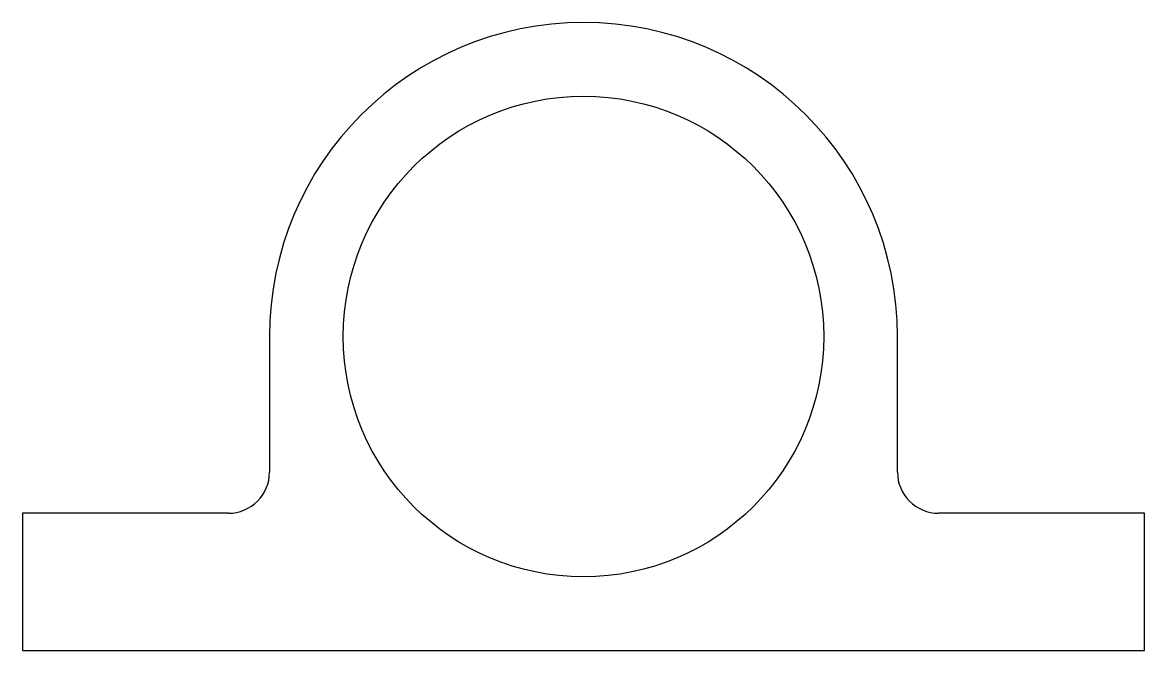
# Model space of a CAD drawing. Header units: millimetres. Extents: x -40.9 to 40.9, y -22.9 to 22.9.
import ezdxf

# ---------------------------------------------------------------- set-up
doc = ezdxf.new("R2010")
doc.units = ezdxf.units.MM

msp = doc.modelspace()

# ---------------------------------------------------------------- linework, layer by layer
at = {"color": 7, "linetype": 'Continuous', "lineweight": 25}
for p, q in [((-22.87, 0), (-22.87, -9.87)), ((22.87, -9.87), (22.87, 0)), ((-25.87, -12.87), (-40.87, -12.87)), ((-40.87, -12.87), (-40.87, -22.87)), ((40.87, -12.87), (25.87, -12.87)), ((40.87, -22.87), (40.87, -12.87)), ((-40.87, -22.87), (40.87, -22.87))]:
    msp.add_line(p, q, dxfattribs=at)
msp.add_circle((0, 0), 17.5, dxfattribs=at)
for centre, radius, start, end in [((0, 0), 22.87, 0, 180), ((-25.87, -9.87), 3, 270, 0), ((25.87, -9.87), 3, 180, 270)]:
    msp.add_arc(centre, radius, start, end, dxfattribs=at)

doc.saveas('drawing.dxf')
